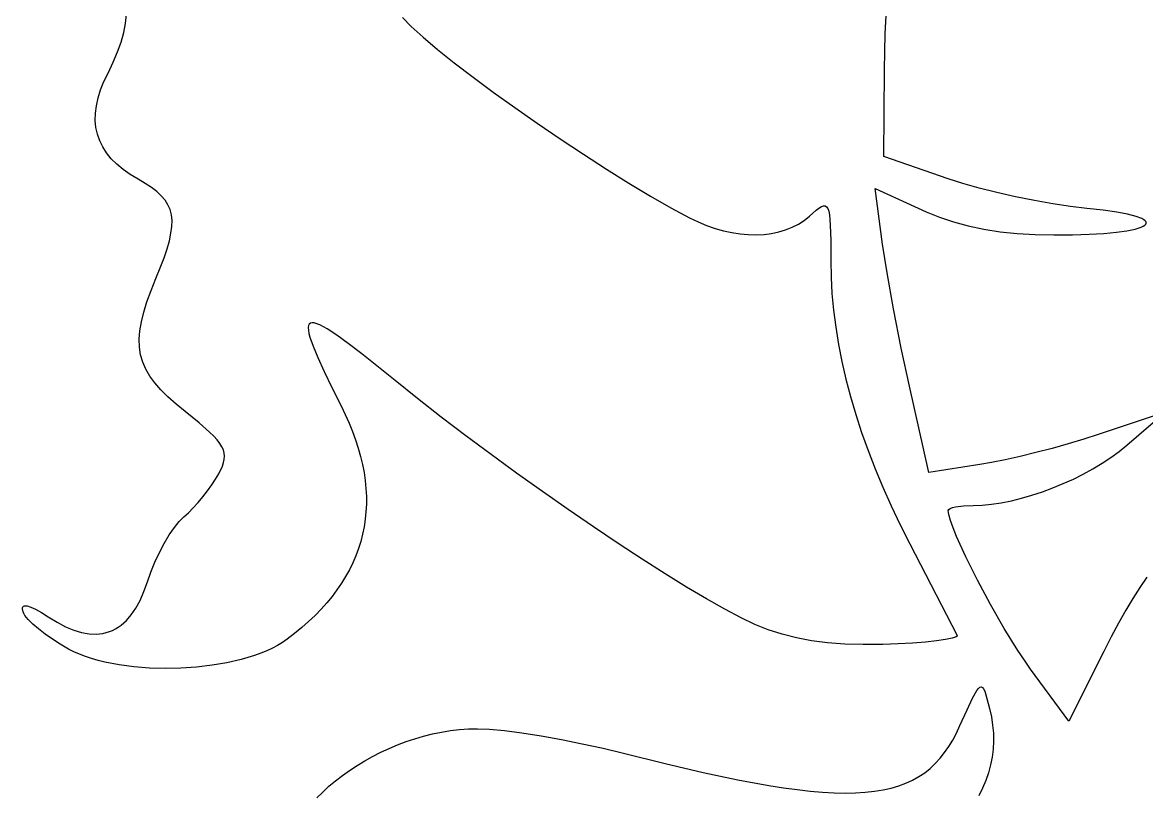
# Model space of a CAD drawing. Extents: x -29462 to 42578, y -23213 to 32194.
# Drawn here: x 21284 to 21935, y 29762 to 30208 of the extents above; entities that cross this region are included whole.
import ezdxf

# ---------------------------------------------------------------- set-up
doc = ezdxf.new("R2010")
doc.units = 0

msp = doc.modelspace()

# ---------------------------------------------------------------- linework, layer by layer
at = {"layer": 'Layer 1'}
for p, q in [((21343.356957, 30207.955018), (21343.877312, 30213.056714)), ((21503.689355, 30211.341751), (21508.786941, 30206.118902)), ((21783.263981, 30202.060198), (21783.781594, 30212.349981)), ((21340.789255, 30197.149727), (21342.326743, 30202.657837)), ((21342.326743, 30202.657837), (21343.356957, 30207.955018)), ((21508.786941, 30206.118902), (21515.622341, 30199.912043)), ((21782.906626, 30191.533672), (21783.263981, 30202.060198)), ((21338.747079, 30191.415241), (21340.789255, 30197.149727)), ((21515.622341, 30199.912043), (21523.991932, 30192.865563)), ((21336.202802, 30185.438936), (21338.747079, 30191.415241)), ((21523.991932, 30192.865563), (21533.692087, 30185.123851)), ((21782.731237, 30181.054601), (21782.906626, 30191.533672)), ((21333.15901, 30179.205367), (21336.202802, 30185.438936)), ((21533.692087, 30185.123851), (21544.519181, 30176.831298)), ((21330.776304, 30174.231679), (21333.15901, 30179.205367)), ((21544.519181, 30176.831298), (21556.269589, 30168.132292)), ((21782.328483, 30130.813701), (21782.731237, 30181.054601)), ((21327.394561, 30164.757149), (21328.854709, 30169.416138)), ((21328.854709, 30169.416138), (21330.776304, 30174.231679)), ((21326.396193, 30160.253115), (21327.394561, 30164.757149)), ((21556.269589, 30168.132292), (21568.739685, 30159.171225)), ((21325.85994, 30155.902443), (21326.396193, 30160.253115)), ((21568.739685, 30159.171225), (21581.725845, 30150.092485)), ((21325.786138, 30151.703534), (21325.85994, 30155.902443)), ((21326.17512, 30147.654795), (21325.786138, 30151.703534)), ((21581.725845, 30150.092485), (21595.024442, 30141.040462)), ((21327.027223, 30143.75463), (21326.17512, 30147.654795)), ((21328.342779, 30140.001441), (21327.027223, 30143.75463)), ((21330.122124, 30136.393636), (21328.342779, 30140.001441)), ((21595.024442, 30141.040462), (21608.431853, 30132.159545)), ((21332.365593, 30132.929616), (21330.122124, 30136.393636)), ((21335.073521, 30129.607787), (21332.365593, 30132.929616)), ((21608.431853, 30132.159545), (21621.744451, 30123.594125)), ((21819.707583, 30117.894601), (21782.328483, 30130.813701)), ((21338.246242, 30126.426554), (21335.073521, 30129.607787)), ((21341.88409, 30123.38432), (21338.246242, 30126.426554)), ((21345.987401, 30120.479489), (21341.88409, 30123.38432)), ((21350.55651, 30117.710467), (21345.987401, 30120.479489)), ((21354.660896, 30115.294785), (21350.55651, 30117.710467)), ((21621.744451, 30123.594125), (21634.758611, 30115.488591)), ((21828.090705, 30115.214324), (21819.707583, 30117.894601)), ((21358.267746, 30112.920605), (21354.660896, 30115.294785)), ((21361.38486, 30110.545522), (21358.267746, 30112.920605)), ((21634.758611, 30115.488591), (21647.270707, 30107.987332)), ((21781.697033, 30080.113401), (21777.333183, 30112.382401)), ((21777.333183, 30112.382401), (21807.018183, 30098.946601)), ((21837.602994, 30112.550769), (21828.090705, 30115.214324)), ((21847.91568, 30109.973952), (21837.602994, 30112.550769)), ((21364.020044, 30108.127128), (21361.38486, 30110.545522)), ((21366.181101, 30105.623018), (21364.020044, 30108.127128)), ((21367.875832, 30102.990786), (21366.181101, 30105.623018)), ((21647.270707, 30107.987332), (21659.077116, 30101.234739)), ((21858.699995, 30107.553886), (21847.91568, 30109.973952)), ((21869.627172, 30105.360584), (21858.699995, 30107.553886)), ((21880.368441, 30103.46406), (21869.627172, 30105.360584)), ((21369.112043, 30100.188025), (21367.875832, 30102.990786)), ((21369.897535, 30097.17233), (21369.112043, 30100.188025)), ((21659.077116, 30101.234739), (21669.97421, 30095.3752)), ((21739.27791, 30096.351217), (21743.226012, 30099.789335)), ((21743.226012, 30099.789335), (21744.83955, 30101.00984)), ((21744.83955, 30101.00984), (21746.233999, 30101.85401)), ((21746.233999, 30101.85401), (21747.425297, 30102.288875)), ((21747.425297, 30102.288875), (21748.429382, 30102.281459)), ((21748.429382, 30102.281459), (21749.262195, 30101.798792)), ((21749.262195, 30101.798792), (21749.939673, 30100.8079)), ((21749.939673, 30100.8079), (21750.477755, 30099.275809)), ((21750.477755, 30099.275809), (21750.89238, 30097.169548)), ((21807.018183, 30098.946601), (21814.655882, 30095.794234)), ((21890.595034, 30101.934328), (21880.368441, 30103.46406)), ((21899.978183, 30100.841401), (21890.595034, 30101.934328)), ((21909.388618, 30099.806607), (21899.978183, 30100.841401)), ((21917.255027, 30098.677084), (21909.388618, 30099.806607)), ((21923.60526, 30097.47522), (21917.255027, 30098.677084)), ((21370.240112, 30093.901293), (21369.897535, 30097.17233)), ((21370.147578, 30090.332509), (21370.240112, 30093.901293)), ((21669.97421, 30095.3752), (21674.86113, 30093.019638)), ((21674.86113, 30093.019638), (21679.771431, 30090.987557)), ((21729.356248, 30089.906422), (21732.918488, 30091.734842)), ((21732.918488, 30091.734842), (21736.232668, 30093.883198)), ((21736.232668, 30093.883198), (21739.27791, 30096.351217)), ((21750.89238, 30097.169548), (21751.199487, 30094.456143)), ((21751.199487, 30094.456143), (21751.415015, 30091.102622)), ((21751.415015, 30091.102622), (21751.635088, 30082.34334)), ((21814.655882, 30095.794234), (21822.751395, 30093.060547)), ((21822.751395, 30093.060547), (21831.303284, 30090.745586)), ((21928.467167, 30096.223399), (21923.60526, 30097.47522)), ((21931.868598, 30094.944007), (21928.467167, 30096.223399)), ((21933.030338, 30094.300968), (21931.868598, 30094.944007)), ((21932.67444, 30090.572207), (21933.588533, 30091.164262)), ((21933.837403, 30093.65943), (21933.030338, 30094.300968)), ((21933.588533, 30091.164262), (21934.165357, 30091.771811)), ((21934.293273, 30093.022193), (21933.837403, 30093.65943)), ((21934.165357, 30091.771811), (21934.401431, 30092.392053)), ((21934.401431, 30092.392053), (21934.293273, 30093.022193)), ((21368.688388, 30082.132075), (21369.627736, 30086.423572)), ((21369.627736, 30086.423572), (21370.147578, 30090.332509)), ((21679.771431, 30090.987557), (21684.684234, 30089.278684)), ((21684.684234, 30089.278684), (21689.578658, 30087.892747)), ((21689.578658, 30087.892747), (21694.433825, 30086.829473)), ((21694.433825, 30086.829473), (21699.228852, 30086.08859)), ((21699.228852, 30086.08859), (21703.942862, 30085.669823)), ((21703.942862, 30085.669823), (21708.554973, 30085.572902)), ((21708.554973, 30085.572902), (21713.044305, 30085.797553)), ((21713.044305, 30085.797553), (21717.389979, 30086.343503)), ((21717.389979, 30086.343503), (21721.571114, 30087.21048)), ((21721.571114, 30087.21048), (21725.56683, 30088.39821)), ((21725.56683, 30088.39821), (21729.356248, 30089.906422)), ((21831.303284, 30090.745586), (21840.310108, 30088.849397)), ((21840.310108, 30088.849397), (21849.770429, 30087.372028)), ((21849.770429, 30087.372028), (21859.682808, 30086.313525)), ((21859.682808, 30086.313525), (21870.045806, 30085.673933)), ((21870.045806, 30085.673933), (21880.857983, 30085.453301)), ((21880.857983, 30085.453301), (21891.683696, 30085.558523)), ((21891.683696, 30085.558523), (21901.355283, 30085.882415)), ((21901.355283, 30085.882415), (21909.844892, 30086.402593)), ((21909.844892, 30086.402593), (21917.124674, 30087.09667)), ((21917.124674, 30087.09667), (21923.166779, 30087.942261)), ((21923.166779, 30087.942261), (21927.943357, 30088.916981)), ((21927.943357, 30088.916981), (21931.426558, 30089.998443)), ((21931.426558, 30089.998443), (21932.67444, 30090.572207)), ((21367.337338, 30077.415612), (21368.688388, 30082.132075)), ((21751.635088, 30082.34334), (21751.68011, 30070.627917)), ((21784.255049, 30063.638621), (21781.697033, 30080.113401)), ((21363.431346, 30066.538164), (21365.58239, 30072.231777)), ((21365.58239, 30072.231777), (21367.337338, 30077.415612)), ((21360.89201, 30060.292367), (21363.431346, 30066.538164)), ((21751.68011, 30070.627917), (21751.858597, 30061.134756)), ((21358.07257, 30053.273983), (21360.89201, 30060.292367)), ((21751.858597, 30061.134756), (21752.39407, 30051.540985)), ((21788.028083, 30042.655188), (21784.255049, 30063.638621)), ((21355.720231, 30046.782169), (21358.07257, 30053.273983)), ((21353.845807, 30040.767015), (21355.720231, 30046.782169)), ((21752.39407, 30051.540985), (21753.286549, 30041.846769)), ((21352.460107, 30035.178611), (21353.845807, 30040.767015)), ((21753.286549, 30041.846769), (21754.536052, 30032.052273)), ((21792.511292, 30019.859512), (21788.028083, 30042.655188)), ((21351.573943, 30029.967047), (21352.460107, 30035.178611)), ((21449.299704, 30032.989082), (21449.122569, 30031.81048)), ((21449.73007, 30033.847744), (21449.299704, 30032.989082)), ((21450.417435, 30034.388234), (21449.73007, 30033.847744)), ((21451.365567, 30034.612326), (21450.417435, 30034.388234)), ((21452.578235, 30034.521789), (21451.365567, 30034.612326)), ((21454.059207, 30034.118394), (21452.578235, 30034.521789)), ((21455.812253, 30033.403912), (21454.059207, 30034.118394)), ((21460.149636, 30031.048771), (21455.812253, 30033.403912)), ((21351.198128, 30025.082412), (21351.573943, 30029.967047)), ((21449.122569, 30031.81048), (21449.194896, 30030.310165)), ((21449.194896, 30030.310165), (21449.512915, 30028.486367)), ((21449.512915, 30028.486367), (21450.07286, 30026.337315)), ((21450.07286, 30026.337315), (21451.903451, 30021.056367)), ((21465.620532, 30027.470533), (21460.149636, 30031.048771)), ((21472.25509, 30022.683365), (21465.620532, 30027.470533)), ((21754.536052, 30032.052273), (21756.1426, 30022.157665)), ((21351.343471, 30020.474797), (21351.198128, 30025.082412)), ((21352.020785, 30016.094292), (21351.343471, 30020.474797)), ((21451.903451, 30021.056367), (21454.656519, 30014.453153)), ((21480.083456, 30016.701433), (21472.25509, 30022.683365)), ((21756.1426, 30022.157665), (21758.10621, 30012.163108)), ((21797.199833, 29997.948001), (21792.511292, 30019.859512)), ((21353.240881, 30011.890986), (21352.020785, 30016.094292)), ((21454.656519, 30014.453153), (21458.301917, 30006.513507)), ((21499.44221, 30001.209947), (21480.083456, 30016.701433)), ((21355.014571, 30007.814969), (21353.240881, 30011.890986)), ((21357.352665, 30003.81633), (21355.014571, 30007.814969)), ((21458.301917, 30006.513507), (21462.809496, 29997.22326)), ((21758.10621, 30012.163108), (21760.426903, 30002.068771)), ((21360.265976, 29999.845161), (21357.352665, 30003.81633)), ((21512.4704, 29990.765316), (21499.44221, 30001.209947)), ((21760.426903, 30002.068771), (21763.104698, 29991.874817)), ((21363.765314, 29995.85155), (21360.265976, 29999.845161)), ((21367.861492, 29991.785587), (21363.765314, 29995.85155)), ((21462.809496, 29997.22326), (21468.14911, 29986.568247)), ((21808.396433, 29948.051501), (21797.199833, 29997.948001)), ((21372.56532, 29987.597363), (21367.861492, 29991.785587)), ((21377.88761, 29983.236967), (21372.56532, 29987.597363)), ((21526.161481, 29980.087841), (21512.4704, 29990.765316)), ((21763.104698, 29991.874817), (21766.139613, 29981.581413)), ((21385.894643, 29976.755032), (21377.88761, 29983.236967)), ((21468.14911, 29986.568247), (21470.580437, 29981.572745)), ((21470.580437, 29981.572745), (21472.790638, 29976.621933)), ((21766.139613, 29981.581413), (21769.531668, 29971.188726)), ((21945.395933, 29982.904401), (21906.581333, 29969.928101)), ((21923.060433, 29963.726801), (21945.395933, 29982.904401)), ((21392.005626, 29971.389658), (21385.894643, 29976.755032)), ((21472.790638, 29976.621933), (21474.779832, 29971.716322)), ((21540.373158, 29969.273809), (21526.161481, 29980.087841)), ((21394.396878, 29969.03969), (21392.005626, 29971.389658)), ((21396.370253, 29966.865675), (21394.396878, 29969.03969)), ((21474.779832, 29971.716322), (21476.548137, 29966.856421)), ((21554.963138, 29958.419509), (21540.373158, 29969.273809)), ((21769.531668, 29971.188726), (21773.280882, 29960.696919)), ((21906.581333, 29969.928101), (21898.178667, 29967.232554)), ((21397.944463, 29964.833216), (21396.370253, 29966.865675)), ((21399.13822, 29962.907917), (21397.944463, 29964.833216)), ((21399.970236, 29961.055382), (21399.13822, 29962.907917)), ((21400.459224, 29959.241215), (21399.970236, 29961.055382)), ((21476.548137, 29966.856421), (21478.095668, 29962.04274)), ((21478.095668, 29962.04274), (21479.422545, 29957.275788)), ((21879.831326, 29961.933624), (21870.448658, 29959.471943)), ((21889.16833, 29964.544111), (21879.831326, 29961.933624)), ((21898.178667, 29967.232554), (21889.16833, 29964.544111)), ((21918.655709, 29960.148615), (21923.060433, 29963.726801)), ((21400.055132, 29953.684963), (21400.482959, 29955.590401)), ((21400.623894, 29957.43102), (21400.459224, 29959.241215)), ((21400.482959, 29955.590401), (21400.623894, 29957.43102)), ((21479.422545, 29957.275788), (21480.528884, 29952.556075)), ((21569.789125, 29947.62123), (21554.963138, 29958.419509)), ((21773.280882, 29960.696919), (21777.387274, 29950.106161)), ((21852.670349, 29955.278404), (21844.836715, 29953.688248)), ((21861.301331, 29957.22992), (21852.670349, 29955.278404)), ((21870.448658, 29959.471943), (21861.301331, 29957.22992)), ((21908.821266, 29953.329538), (21913.894838, 29956.677152)), ((21913.894838, 29956.677152), (21918.655709, 29960.148615)), ((21397.23741, 29947.235767), (21399.359123, 29951.680308)), ((21399.359123, 29951.680308), (21400.055132, 29953.684963)), ((21480.528884, 29952.556075), (21481.414804, 29947.884109)), ((21481.414804, 29947.884109), (21482.08042, 29943.260402)), ((21777.387274, 29950.106161), (21781.850864, 29939.416615)), ((21838.081433, 29952.530301), (21808.396433, 29948.051501)), ((21844.836715, 29953.688248), (21838.081433, 29952.530301)), ((21897.909804, 29947.074369), (21903.478439, 29950.122901)), ((21903.478439, 29950.122901), (21908.821266, 29953.329538)), ((21393.252435, 29940.793741), (21395.428539, 29944.115635)), ((21395.428539, 29944.115635), (21397.23741, 29947.235767)), ((21482.08042, 29943.260402), (21482.525852, 29938.685462)), ((21584.708825, 29936.975259), (21569.789125, 29947.62123)), ((21880.283508, 29939.048676), (21886.268892, 29941.520129)), ((21886.268892, 29941.520129), (21892.158806, 29944.201069)), ((21892.158806, 29944.201069), (21897.909804, 29947.074369)), ((21388.127094, 29933.951173), (21390.79124, 29937.371712)), ((21390.79124, 29937.371712), (21393.252435, 29940.793741)), ((21482.525852, 29938.685462), (21482.751216, 29934.159799)), ((21599.579943, 29926.577886), (21584.708825, 29936.975259)), ((21781.850864, 29939.416615), (21786.67167, 29928.628449)), ((21868.200113, 29934.802742), (21874.246099, 29936.803838)), ((21874.246099, 29936.803838), (21880.283508, 29939.048676)), ((21382.51851, 29927.521077), (21385.342137, 29930.633753)), ((21385.342137, 29930.633753), (21388.127094, 29933.951173)), ((21482.75663, 29929.683923), (21482.542212, 29925.258342)), ((21482.751216, 29934.159799), (21482.75663, 29929.683923)), ((21786.67167, 29928.628449), (21791.849713, 29917.741828)), ((21823.950383, 29928.051488), (21828.550286, 29928.653415)), ((21828.550286, 29928.653415), (21834.177033, 29928.873901)), ((21834.177033, 29928.873901), (21839.36212, 29929.052864)), ((21839.36212, 29929.052864), (21844.799306, 29929.578335)), ((21844.799306, 29929.578335), (21850.445145, 29930.433185)), ((21850.445145, 29930.433185), (21856.256189, 29931.600288)), ((21856.256189, 29931.600288), (21862.188994, 29933.062517)), ((21862.188994, 29933.062517), (21868.200113, 29934.802742)), ((21374.407831, 29919.65698), (21377.08381, 29922.316467)), ((21377.08381, 29922.316467), (21379.738355, 29924.714773)), ((21379.738355, 29924.714773), (21382.51851, 29927.521077)), ((21482.542212, 29925.258342), (21482.108078, 29920.883567)), ((21614.260185, 29916.525397), (21599.579943, 29926.577886)), ((21819.707533, 29926.060501), (21820.00203, 29926.628734)), ((21820.04089, 29923.604866), (21819.707533, 29926.060501)), ((21820.00203, 29926.628734), (21820.84643, 29927.157418)), ((21821.00177, 29920.182071), (21820.04089, 29923.604866)), ((21820.84643, 29927.157418), (21822.182094, 29927.63539)), ((21822.182094, 29927.63539), (21823.950383, 29928.051488)), ((21368.6489, 29911.808775), (21371.567078, 29916.102875)), ((21371.567078, 29916.102875), (21374.407831, 29919.65698)), ((21481.454347, 29916.560107), (21480.581135, 29912.288472)), ((21482.108078, 29920.883567), (21481.454347, 29916.560107)), ((21628.607256, 29906.914082), (21614.260185, 29916.525397)), ((21791.849713, 29917.741828), (21797.38501, 29906.756917)), ((21822.531382, 29915.905473), (21821.00177, 29920.182071)), ((21824.570939, 29910.888431), (21822.531382, 29915.905473)), ((21365.740649, 29906.929305), (21368.6489, 29911.808775)), ((21480.581135, 29912.288472), (21479.488561, 29908.069171)), ((21829.944731, 29899.086441), (21824.570939, 29910.888431)), ((21362.929674, 29901.619085), (21365.740649, 29906.929305)), ((21478.176741, 29903.902714), (21476.645794, 29899.789609)), ((21479.488561, 29908.069171), (21478.176741, 29903.902714)), ((21642.47886, 29897.840228), (21628.607256, 29906.914082)), ((21797.38501, 29906.756917), (21824.83081, 29853.587817)), ((21357.948954, 29890.324893), (21360.303325, 29896.03274)), ((21360.303325, 29896.03274), (21362.929674, 29901.619085)), ((21476.645794, 29899.789609), (21474.895837, 29895.730368)), ((21655.732705, 29889.400125), (21642.47886, 29897.840228)), ((21836.652833, 29885.682963), (21829.944731, 29899.086441)), ((21355.95391, 29884.650167), (21357.948954, 29890.324893)), ((21472.926986, 29891.725499), (21470.739361, 29887.775512)), ((21474.895837, 29895.730368), (21472.926986, 29891.725499)), ((21668.226494, 29881.69006), (21655.732705, 29889.400125)), ((21353.957501, 29879.019473), (21355.95391, 29884.650167)), ((21468.333077, 29883.880917), (21465.708254, 29880.042222)), ((21470.739361, 29887.775512), (21468.333077, 29883.880917)), ((21844.224935, 29871.584859), (21836.652833, 29885.682963)), ((21934.656245, 29887.371082), (21930.619519, 29881.459435)), ((21351.741672, 29873.967291), (21353.957501, 29879.019473)), ((21465.708254, 29880.042222), (21462.865007, 29876.259938)), ((21679.817934, 29874.806321), (21668.226494, 29881.69006)), ((21930.619519, 29881.459435), (21926.567797, 29875.081768)), ((21283.680977, 29869.716109), (21283.892067, 29870.227323)), ((21283.892067, 29870.227323), (21284.262032, 29870.5841)), ((21284.262032, 29870.5841), (21284.790088, 29870.78667)), ((21284.790088, 29870.78667), (21286.317331, 29870.730104)), ((21286.317331, 29870.730104), (21288.467515, 29870.059459)), ((21288.467515, 29870.059459), (21291.23436, 29868.776565)), ((21349.308051, 29869.494339), (21351.741672, 29873.967291)), ((21459.803455, 29872.534574), (21456.523716, 29868.86664)), ((21462.865007, 29876.259938), (21459.803455, 29872.534574)), ((21690.36473, 29868.845197), (21679.817934, 29874.806321)), ((21852.190727, 29857.69899), (21844.224935, 29871.584859)), ((21926.567797, 29875.081768), (21922.477493, 29868.210251)), ((21283.629547, 29869.050229), (21283.680977, 29869.716109)), ((21284.00881, 29867.253557), (21283.629547, 29869.050229)), ((21284.421221, 29866.314797), (21284.00881, 29867.253557)), ((21285.060945, 29865.270837), (21284.421221, 29866.314797)), ((21286.968199, 29862.911385), (21285.060945, 29865.270837)), ((21291.23436, 29868.776565), (21294.611585, 29866.883257)), ((21294.611585, 29866.883257), (21298.59291, 29864.381367)), ((21298.59291, 29864.381367), (21303.70963, 29861.259227)), ((21343.79395, 29862.288983), (21346.658268, 29865.601331)), ((21346.658268, 29865.601331), (21349.308051, 29869.494339)), ((21453.025905, 29865.256645), (21449.310142, 29861.705098)), ((21456.523716, 29868.86664), (21453.025905, 29865.256645)), ((21699.724587, 29863.902976), (21690.36473, 29868.845197)), ((21707.75521, 29860.075947), (21699.724587, 29863.902976)), ((21922.477493, 29868.210251), (21918.325021, 29860.817055)), ((21289.622305, 29860.263343), (21286.968199, 29862.911385)), ((21292.914998, 29857.414849), (21289.622305, 29860.263343)), ((21296.73801, 29854.454044), (21292.914998, 29857.414849)), ((21303.70963, 29861.259227), (21308.629728, 29858.725619)), ((21308.629728, 29858.725619), (21313.351576, 29856.779827)), ((21313.351576, 29856.779827), (21317.873546, 29855.421134)), ((21335.705252, 29856.553196), (21337.428224, 29857.409129)), ((21337.428224, 29857.409129), (21339.098782, 29858.410764)), ((21339.098782, 29858.410764), (21340.716725, 29859.558011)), ((21340.716725, 29859.558011), (21343.79395, 29862.288983)), ((21445.376544, 29858.21251), (21441.225227, 29854.77939)), ((21449.310142, 29861.705098), (21445.376544, 29858.21251)), ((21715.480199, 29856.958859), (21707.75521, 29860.075947)), ((21723.461977, 29854.345857), (21715.480199, 29856.958859)), ((21860.079896, 29844.932217), (21852.190727, 29857.69899)), ((21918.325021, 29860.817055), (21914.086796, 29852.874348)), ((21300.983077, 29851.469067), (21296.73801, 29854.454044)), ((21305.541932, 29848.548058), (21300.983077, 29851.469067)), ((21317.873546, 29855.421134), (21322.194009, 29854.648826)), ((21322.194009, 29854.648826), (21326.311337, 29854.462188)), ((21326.311337, 29854.462188), (21328.293316, 29854.58827)), ((21328.293316, 29854.58827), (21330.223901, 29854.860502)), ((21330.223901, 29854.860502), (21332.102887, 29855.278793)), ((21332.102887, 29855.278793), (21333.930073, 29855.843054)), ((21333.930073, 29855.843054), (21335.705252, 29856.553196)), ((21436.85631, 29851.406247), (21434.24396, 29849.59534)), ((21441.225227, 29854.77939), (21436.85631, 29851.406247)), ((21731.790225, 29852.223083), (21723.461977, 29854.345857)), ((21740.554623, 29850.576677), (21731.790225, 29852.223083)), ((21749.84485, 29849.392779), (21740.554623, 29850.576677)), ((21812.976404, 29850.488966), (21806.548507, 29849.831954)), ((21818.194633, 29851.213942), (21812.976404, 29850.488966)), ((21822.027144, 29851.985999), (21818.194633, 29851.213942)), ((21824.297886, 29852.784252), (21822.027144, 29851.985999)), ((21824.792578, 29853.186676), (21824.297886, 29852.784252)), ((21824.83081, 29853.587817), (21824.792578, 29853.186676)), ((21914.086796, 29852.874348), (21909.739233, 29844.354301)), ((21310.30631, 29845.779157), (21305.541932, 29848.548058)), ((21313.349294, 29844.219848), (21310.30631, 29845.779157)), ((21316.596519, 29842.778942), (21313.349294, 29844.219848)), ((21425.072931, 29844.759384), (21421.619737, 29843.348472)), ((21428.337728, 29846.271263), (21425.072931, 29844.759384)), ((21431.399585, 29847.883464), (21428.337728, 29846.271263)), ((21434.24396, 29849.59534), (21431.399585, 29847.883464)), ((21759.750587, 29848.657531), (21749.84485, 29849.392779)), ((21770.361513, 29848.357074), (21759.750587, 29848.657531)), ((21781.76731, 29848.477547), (21770.361513, 29848.357074)), ((21790.76791, 29848.805361), (21781.76731, 29848.477547)), ((21799.086992, 29849.263791), (21790.76791, 29848.805361)), ((21806.548507, 29849.831954), (21799.086992, 29849.263791)), ((21863.848776, 29839.251885), (21860.079896, 29844.932217)), ((21909.739233, 29844.354301), (21889.528033, 29804.046901)), ((21320.033444, 29841.455794), (21316.596519, 29842.778942)), ((21323.645526, 29840.249758), (21320.033444, 29841.455794)), ((21327.418223, 29839.160187), (21323.645526, 29840.249758)), ((21331.336993, 29838.186437), (21327.418223, 29839.160187)), ((21339.554582, 29836.583814), (21331.336993, 29838.186437)), ((21402.036774, 29837.831023), (21393.393781, 29836.353417)), ((21410.275188, 29839.727997), (21402.036774, 29837.831023)), ((21417.992687, 29842.039173), (21410.275188, 29839.727997)), ((21421.619737, 29843.348472), (21417.992687, 29842.039173)), ((21867.422133, 29834.191401), (21863.848776, 29839.251885)), ((21348.181956, 29835.436722), (21339.554582, 29836.583814)), ((21357.102777, 29834.739996), (21348.181956, 29835.436722)), ((21366.200707, 29834.488468), (21357.102777, 29834.739996)), ((21375.35941, 29834.676973), (21366.200707, 29834.488468)), ((21384.462547, 29835.300345), (21375.35941, 29834.676973)), ((21393.393781, 29836.353417), (21384.462547, 29835.300345)), ((21889.528033, 29804.046901), (21867.422133, 29834.191401)), ((21833.809019, 29817.38035), (21836.20536, 29821.698853)), ((21836.20536, 29821.698853), (21837.179772, 29822.993618)), ((21837.179772, 29822.993618), (21838.03965, 29823.72995)), ((21838.03965, 29823.72995), (21838.0404, 29823.7302)), ((21838.0404, 29823.7302), (21838.809417, 29823.923038)), ((21838.809417, 29823.923038), (21839.51019, 29823.587233)), ((21839.51019, 29823.587233), (21840.167466, 29822.737063)), ((21840.167466, 29822.737063), (21840.80599, 29821.386804)), ((21840.80599, 29821.386804), (21842.125767, 29817.243122)), ((21830.642793, 29810.667097), (21833.809019, 29817.38035)), ((21842.125767, 29817.243122), (21843.66749, 29811.2704)), ((21843.66749, 29811.2704), (21844.712041, 29806.499203)), ((21826.49885, 29801.45175), (21830.642793, 29810.667097)), ((21844.712041, 29806.499203), (21845.437018, 29801.776072)), ((21526.223926, 29797.707113), (21531.434879, 29798.553842)), ((21531.434879, 29798.553842), (21536.659247, 29799.169177)), ((21536.659247, 29799.169177), (21541.88556, 29799.544615)), ((21541.88556, 29799.544615), (21547.10235, 29799.67165)), ((21547.10235, 29799.67165), (21554.061772, 29799.382561)), ((21554.061772, 29799.382561), (21562.74537, 29798.553861)), ((21562.74537, 29798.553861), (21572.80613, 29797.243401)), ((21824.461953, 29797.153921), (21826.49885, 29801.45175)), ((21845.437018, 29801.776072), (21845.840966, 29797.096708)), ((21500.77174, 29790.300186), (21505.743605, 29792.17633)), ((21505.743605, 29792.17633), (21510.786225, 29793.863598)), ((21510.786225, 29793.863598), (21515.88813, 29795.353487)), ((21515.88813, 29795.353487), (21521.037853, 29796.637493)), ((21521.037853, 29796.637493), (21526.223926, 29797.707113)), ((21572.80613, 29797.243401), (21583.897037, 29795.50903)), ((21583.897037, 29795.50903), (21595.671078, 29793.408599)), ((21595.671078, 29793.408599), (21607.781236, 29790.999959)), ((21820.015948, 29789.327457), (21822.305725, 29793.11288)), ((21822.305725, 29793.11288), (21824.461953, 29797.153921)), ((21845.922433, 29792.456813), (21845.679963, 29787.852087)), ((21845.840966, 29797.096708), (21845.922433, 29792.456813)), ((21486.395345, 29783.623541), (21491.086141, 29786.015288)), ((21491.086141, 29786.015288), (21495.882095, 29788.243671)), ((21495.882095, 29788.243671), (21500.77174, 29790.300186)), ((21607.781236, 29790.999959), (21619.880498, 29788.340959)), ((21619.880498, 29788.340959), (21631.62185, 29785.48945)), ((21631.62185, 29785.48945), (21655.768608, 29779.473197)), ((21814.978891, 29782.518791), (21817.578409, 29785.796483)), ((21817.578409, 29785.796483), (21820.015948, 29789.327457)), ((21845.679963, 29787.852087), (21845.112102, 29783.278234)), ((21477.375097, 29778.38397), (21481.821174, 29781.076933)), ((21481.821174, 29781.076933), (21486.395345, 29783.623541)), ((21655.768608, 29779.473197), (21677.789073, 29774.348487)), ((21809.237061, 29776.71857), (21812.203181, 29779.493209)), ((21812.203181, 29779.493209), (21814.978891, 29782.518791)), ((21844.217396, 29778.730955), (21842.994391, 29774.20595)), ((21845.112102, 29783.278234), (21844.217396, 29778.730955)), ((21464.920111, 29769.511977), (21468.913098, 29772.592988)), ((21468.913098, 29772.592988), (21473.068583, 29775.553153)), ((21473.068583, 29775.553153), (21477.375097, 29778.38397)), ((21677.789073, 29774.348487), (21697.796965, 29770.124671)), ((21802.676737, 29771.917443), (21806.066319, 29774.193705)), ((21806.066319, 29774.193705), (21809.237061, 29776.71857)), ((21842.994391, 29774.20595), (21841.441634, 29769.698922)), ((21457.467504, 29763.021435), (21461.101091, 29766.318624)), ((21461.101091, 29766.318624), (21464.920111, 29769.511977)), ((21697.796965, 29770.124671), (21715.906006, 29766.811102)), ((21715.906006, 29766.811102), (21724.283996, 29765.498582)), ((21786.645718, 29765.275061), (21791.052807, 29766.568596)), ((21791.052807, 29766.568596), (21795.184196, 29768.106058)), ((21795.184196, 29768.106058), (21799.054101, 29769.888618)), ((21799.054101, 29769.888618), (21802.676737, 29771.917443)), ((21841.441634, 29769.698922), (21839.557668, 29765.205572)), ((21454.03082, 29759.628911), (21457.467504, 29763.021435)), ((21724.283996, 29765.498582), (21732.229919, 29764.417131)), ((21732.229919, 29764.417131), (21739.75799, 29763.567918)), ((21739.75799, 29763.567918), (21746.882424, 29762.952112)), ((21746.882424, 29762.952112), (21753.617437, 29762.570882)), ((21753.617437, 29762.570882), (21759.977244, 29762.425397)), ((21759.977244, 29762.425397), (21765.97606, 29762.516826)), ((21765.97606, 29762.516826), (21771.6281, 29762.846337)), ((21771.6281, 29762.846337), (21776.94758, 29763.415101)), ((21776.94758, 29763.415101), (21781.948714, 29764.224286)), ((21781.948714, 29764.224286), (21786.645718, 29765.275061)), ((21839.557668, 29765.205572), (21837.341042, 29760.721602))]:
    msp.add_line(p, q, dxfattribs=at)

doc.saveas('drawing.dxf')
